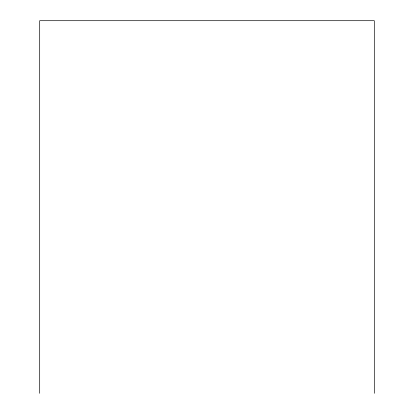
<?xml version="1.0" encoding="UTF-8"?>
<svg xmlns="http://www.w3.org/2000/svg" width="414" height="414" viewBox="0 0 414 414"><rect width="100%" height="100%" fill="white"/><g stroke="black" fill="none" stroke-linecap="round" stroke-linejoin="round"><path stroke-width="0.62" d="M374.308 393.3L374.308 20.7L39.692 20.7L39.692 393.3"/></g></svg>
